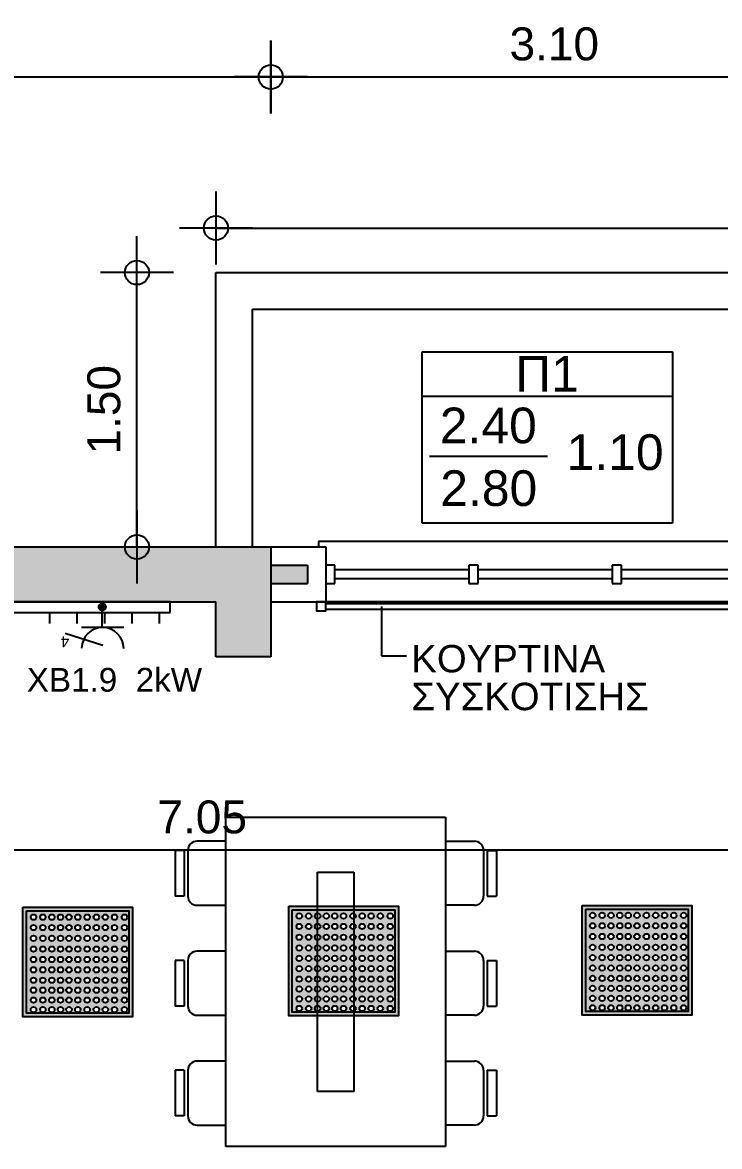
# Model space of a CAD drawing. Header units: metres. Extents: x -11 to 85, y -301 to 135.
# Drawn here: x 17.62 to 21.43, y -31.77 to -25.63 of the extents above; entities that cross this region are included whole.
import ezdxf

# ---------------------------------------------------------------- set-up
doc = ezdxf.new("R2010")
doc.units = ezdxf.units.M
doc.header["$LTSCALE"] = 0.036
doc.header["$PDMODE"] = 2
for name, color, linetype in [('arxitek borofos', 252, 'Continuous'), ('DIMBLK', 252, 'Continuous'), ('Epipla', 252, 'Continuous'), ('HLEK-SYMBOL', 3, 'Continuous'), ('HLEK_FL001_SYMBOLS', 230, 'Continuous'), ('Parathira', 252, 'Continuous')]:
    doc.layers.add(name, color=color, linetype=linetype)
doc.styles.add('COMU-N', font='arial.ttf')
doc.styles.get("Standard").update_dxf_attribs({"font": 'arial.ttf'})
doc.dimstyles.new('CADWDOT', dxfattribs={"dimscale": 0.1, "dimtxt": 1.8, "dimasz": 0.08, "dimexe": 2, "dimexo": 0, "dimgap": 0.09, "dimtad": 0, "dimrnd": 0.001, "dimzin": 0, "dimdsep": 46, "dimtxsty": 'Standard', "dimblk1": 'ARTDIM', "dimblk2": 'ARTDIM', "dimsah": 1, "dimcen": 0.09, "dimdle": 0.05, "dimse1": 1, "dimse2": 1, "dimadec": 0, "dimazin": 0, "dimtfac": 1, "dimtmove": 0, "dimatfit": 3, "dimldrblk": 'ARTDIM', "dimfxl": 2, "dimtvp": 0.9999, "dimtolj": 1, "dimtzin": 0, "dimarcsym": 0})

# ---------------------------------------------------------------- blocks, each defined once
blk = doc.blocks.new('A$C52D13D70')
at = {"layer": 'Parathira'}
for p, q in [((-0.33, 0.04), (-0.33, -2.44)), ((-0.3, 0.04), (-0.33, 0.04)), ((-0.1, 0), (-0.2, 0)), ((-0.2, 0), (-0.2, -0.05)), ((-0.1, -0.05), (-0.1, 0)), ((0, 0), (0, -2.4)), ((-0.2, -0.05), (-0.1, -0.05)), ((-0.175, -0.05), (-0.175, -0.7833)), ((-0.125, -0.05), (-0.125, -0.7833)), ((-0.1, -0.7833), (-0.2, -0.7833)), ((-0.2, -0.7833), (-0.2, -0.8333)), ((-0.1, -0.8333), (-0.1, -0.7833)), ((-0.2, -0.8333), (-0.1, -0.8333)), ((-0.175, -0.8333), (-0.175, -1.5667)), ((-0.125, -0.8333), (-0.125, -1.5667)), ((-0.1, -1.5667), (-0.2, -1.5667)), ((-0.2, -1.5667), (-0.2, -1.6167)), ((-0.1, -1.6167), (-0.1, -1.5667)), ((-0.2, -1.6167), (-0.1, -1.6167)), ((-0.175, -1.6167), (-0.175, -2.35)), ((-0.125, -1.6167), (-0.125, -2.35)), ((-0.1, -2.35), (-0.2, -2.35)), ((-0.2, -2.35), (-0.2, -2.4)), ((-0.1, -2.4), (-0.1, -2.35)), ((-0.33, -2.44), (-0.3, -2.44)), ((-0.2, -2.4), (-0.1, -2.4))]:
    blk.add_line(p, q, dxfattribs=at)
blk = doc.blocks.new('ARTDIM')
at = {"layer": 'DIMBLK'}
for p, q in [((0, -24.9975), (0, 24.9975)), ((-24.9975, 0), (24.9975, 0))]:
    blk.add_line(p, q, dxfattribs=at)
blk.add_circle((0, 0), 8.25, dxfattribs=at)
blk = doc.blocks.new('*D767')
at = {"layer": 'arxitek borofos', "color": 0, "lineweight": -2}
blk.add_line((14.7817, -25.9237), (18.9657, -25.9237), dxfattribs=at)
at = {"layer": 'Defpoints', "color": 0, "transparency": 16777216}
for p in [(18.9737, -25.9237), (14.7737, -27.0019), (18.9737, -27.0019)]:
    blk.add_point(p, dxfattribs=at)
at = {"layer": 'arxitek borofos', "color": 0, "lineweight": -2, "xscale": 0.008, "yscale": 0.008, "zscale": 0.008, "rotation": 180}
blk.add_blockref('ARTDIM', (14.7737, -25.9237), dxfattribs=at)
at = {"layer": 'arxitek borofos', "color": 0, "lineweight": -2, "xscale": 0.008, "yscale": 0.008, "zscale": 0.008}
blk.add_blockref('ARTDIM', (18.9737, -25.9237), dxfattribs=at)
at = {"layer": 'arxitek borofos', "color": 0, "insert": (16.8737, -25.7438), "char_height": 0.18, "attachment_point": 5}
blk.add_mtext('\\A1;4.20', dxfattribs=at)
blk = doc.blocks.new('*D768')
at = {"layer": 'arxitek borofos', "color": 0, "lineweight": -2}
blk.add_line((18.9817, -25.9237), (22.0657, -25.9237), dxfattribs=at)
at = {"layer": 'Defpoints', "color": 0, "transparency": 16777216}
for p in [(22.0737, -25.9237), (18.9737, -27.0019), (22.0737, -27.0019)]:
    blk.add_point(p, dxfattribs=at)
at = {"layer": 'arxitek borofos', "color": 0, "lineweight": -2, "xscale": 0.008, "yscale": 0.008, "zscale": 0.008, "rotation": 180}
blk.add_blockref('ARTDIM', (18.9737, -25.9237), dxfattribs=at)
at = {"layer": 'arxitek borofos', "color": 0, "lineweight": -2, "xscale": 0.008, "yscale": 0.008, "zscale": 0.008}
blk.add_blockref('ARTDIM', (22.0737, -25.9237), dxfattribs=at)
at = {"layer": 'arxitek borofos', "color": 0, "insert": (20.5237, -25.7438), "char_height": 0.18, "attachment_point": 5}
blk.add_mtext('\\A1;3.10', dxfattribs=at)
blk = doc.blocks.new('*D866')
at = {"layer": 'arxitek borofos', "color": 0, "lineweight": -2}
blk.add_line((22.1157, -30.1503), (15.0817, -30.1503), dxfattribs=at)
at = {"layer": 'Defpoints', "color": 0, "transparency": 16777216}
for p in [(15.0737, -29.493), (22.1237, -29.493), (15.0737, -30.1503)]:
    blk.add_point(p, dxfattribs=at)
at = {"layer": 'arxitek borofos', "color": 0, "lineweight": -2, "xscale": 0.008, "yscale": 0.008, "zscale": 0.008, "rotation": 180}
blk.add_blockref('ARTDIM', (15.0737, -30.1503), dxfattribs=at)
at = {"layer": 'arxitek borofos', "color": 0, "lineweight": -2, "xscale": 0.008, "yscale": 0.008, "zscale": 0.008}
blk.add_blockref('ARTDIM', (22.1237, -30.1503), dxfattribs=at)
at = {"layer": 'arxitek borofos', "color": 0, "insert": (18.5987, -29.9703), "char_height": 0.18, "attachment_point": 5}
blk.add_mtext('\\A1;7.05', dxfattribs=at)
blk = doc.blocks.new('A$C46B55638')
at = {"layer": 'Epipla'}
for p, q in [((3.9, 0), (3.9, 1.5)), ((3.9, 1.5), (11.1, 1.5)), ((4.1, 1.3), (10.9, 1.3)), ((4.1, 0), (4.1, 1.3))]:
    blk.add_line(p, q, dxfattribs=at)
blk = doc.blocks.new('A$C074263FA')
at = {"layer": 'Epipla'}
for p, q in [((0.05, -0.01), (2.45, -0.01)), ((0.05, -0.04), (2.45, -0.04))]:
    blk.add_line(p, q, dxfattribs=at)
for points in [[(0, -0.05), (0, 0), (0.05, 0), (0.05, -0.05)], [(2.5, -0.05), (2.5, 0), (2.45, 0), (2.45, -0.05)]]:
    blk.add_lwpolyline(points, close=True, dxfattribs=at)
blk = doc.blocks.new('*D970')
at = {"layer": 'arxitek borofos', "color": 0, "lineweight": -2}
blk.add_line((18.2418, -28.485), (18.2418, -27.001), dxfattribs=at)
at = {"layer": 'Defpoints', "color": 0, "transparency": 16777216}
for p in [(18.2418, -26.993), (18.6737, -26.993), (18.6737, -28.493)]:
    blk.add_point(p, dxfattribs=at)
at = {"layer": 'arxitek borofos', "color": 0, "lineweight": -2, "xscale": 0.008, "yscale": 0.008, "zscale": 0.008}
for p, rotation in [((18.2418, -26.993), 90), ((18.2418, -28.493), 270)]:
    blk.add_blockref('ARTDIM', p, dxfattribs=dict(at, rotation=rotation))
at = {"layer": 'arxitek borofos', "color": 0, "insert": (18.0618, -27.743), "char_height": 0.18, "attachment_point": 5, "rotation": 90}
blk.add_mtext('\\A1;1.50', dxfattribs=at)
blk = doc.blocks.new('*D971')
at = {"layer": 'arxitek borofos', "color": 0, "lineweight": -2}
blk.add_line((18.6817, -26.7495), (25.8657, -26.7495), dxfattribs=at)
at = {"layer": 'Defpoints', "color": 0, "transparency": 16777216}
for p in [(25.8737, -26.7495), (18.6737, -26.993), (25.8737, -26.993)]:
    blk.add_point(p, dxfattribs=at)
at = {"layer": 'arxitek borofos', "color": 0, "lineweight": -2, "xscale": 0.008, "yscale": 0.008, "zscale": 0.008, "rotation": 180}
blk.add_blockref('ARTDIM', (18.6737, -26.7495), dxfattribs=at)
at = {"layer": 'arxitek borofos', "color": 0, "lineweight": -2, "xscale": 0.008, "yscale": 0.008, "zscale": 0.008}
blk.add_blockref('ARTDIM', (25.8737, -26.7495), dxfattribs=at)
at = {"layer": 'arxitek borofos', "color": 0, "insert": (22.2737, -26.5695), "char_height": 0.18, "attachment_point": 5}
blk.add_mtext('\\A1;7.20', dxfattribs=at)
blk = doc.blocks.new('gJ6_a14')
at = {"linetype": 'Continuous'}
for p, q in [((-0.1176, 0.1119), (0.113, 0.1119)), ((0, 0.1119), (0, 0))]:
    blk.add_line(p, q, dxfattribs=at)
blk.add_arc((-0.0023, 0.2279), 0.1153, 180, 358.95657, dxfattribs=at)
blk = doc.blocks.new('*X1779')
at = {"color": 0}
for p, q in [((15.598, 2.587), (15.737, 2.727)), ((15.598, 2.622), (15.702, 2.727)), ((15.601, 2.607), (15.609, 2.616)), ((15.604, 2.646), (15.605, 2.647)), ((15.605, 2.559), (15.765, 2.719)), ((15.605, 2.577), (15.614, 2.585)), ((15.609, 2.652), (15.618, 2.66)), ((15.611, 2.547), (15.618, 2.554)), ((15.614, 2.621), (15.623, 2.63)), ((15.617, 2.536), (15.789, 2.707)), ((15.618, 2.59), (15.627, 2.599)), ((15.623, 2.665), (15.631, 2.674)), ((15.623, 2.559), (15.631, 2.568)), ((15.627, 2.634), (15.636, 2.643)), ((15.627, 2.528), (15.636, 2.537)), ((15.631, 2.603), (15.64, 2.612)), ((15.633, 2.516), (15.808, 2.691)), ((15.636, 2.678), (15.645, 2.687)), ((15.636, 2.572), (15.645, 2.581)), ((15.64, 2.647), (15.649, 2.656)), ((15.64, 2.541), (15.649, 2.55)), ((15.645, 2.616), (15.654, 2.625)), ((15.645, 2.51), (15.654, 2.519)), ((15.649, 2.691), (15.658, 2.7)), ((15.649, 2.585), (15.658, 2.594)), ((15.653, 2.501), (15.824, 2.672)), ((15.654, 2.66), (15.662, 2.669)), ((15.654, 2.554), (15.662, 2.563)), ((15.658, 2.63), (15.667, 2.638)), ((15.658, 2.523), (15.667, 2.532)), ((15.662, 2.705), (15.671, 2.714)), ((15.662, 2.599), (15.671, 2.607)), ((15.664, 2.494), (15.671, 2.501)), ((15.667, 2.674), (15.676, 2.683)), ((15.667, 2.568), (15.676, 2.577)), ((15.671, 2.643), (15.68, 2.652)), ((15.671, 2.537), (15.68, 2.546)), ((15.676, 2.718), (15.678, 2.721)), ((15.676, 2.489), (15.836, 2.648)), ((15.676, 2.612), (15.685, 2.621)), ((15.676, 2.506), (15.685, 2.515)), ((15.68, 2.687), (15.689, 2.696)), ((15.68, 2.581), (15.689, 2.59)), ((15.685, 2.656), (15.693, 2.665)), ((15.685, 2.55), (15.693, 2.559)), ((15.689, 2.625), (15.698, 2.634)), ((15.689, 2.519), (15.698, 2.528)), ((15.693, 2.7), (15.702, 2.709)), ((15.693, 2.594), (15.702, 2.603)), ((15.693, 2.488), (15.702, 2.497)), ((15.698, 2.669), (15.707, 2.678)), ((15.698, 2.563), (15.707, 2.572)), ((15.702, 2.638), (15.711, 2.647)), ((15.702, 2.532), (15.711, 2.541)), ((15.705, 2.482), (15.843, 2.62)), ((15.707, 2.714), (15.715, 2.722)), ((15.707, 2.607), (15.715, 2.616)), ((15.707, 2.501), (15.715, 2.51)), ((15.711, 2.683), (15.72, 2.691)), ((15.711, 2.577), (15.72, 2.585)), ((15.715, 2.652), (15.724, 2.66)), ((15.715, 2.546), (15.724, 2.554)), ((15.72, 2.727), (15.721, 2.728)), ((15.72, 2.621), (15.729, 2.63)), ((15.72, 2.515), (15.729, 2.523)), ((15.724, 2.696), (15.733, 2.705)), ((15.724, 2.59), (15.733, 2.599)), ((15.724, 2.484), (15.733, 2.493)), ((15.729, 2.665), (15.738, 2.674)), ((15.729, 2.559), (15.738, 2.568)), ((15.733, 2.634), (15.742, 2.643)), ((15.733, 2.528), (15.742, 2.537)), ((15.738, 2.709), (15.746, 2.718)), ((15.738, 2.603), (15.746, 2.612)), ((15.738, 2.497), (15.746, 2.506)), ((15.741, 2.482), (15.842, 2.584)), ((15.742, 2.678), (15.751, 2.687)), ((15.742, 2.572), (15.751, 2.581)), ((15.746, 2.647), (15.755, 2.656)), ((15.746, 2.541), (15.755, 2.55)), ((15.751, 2.722), (15.752, 2.724)), ((15.751, 2.616), (15.76, 2.625)), ((15.751, 2.51), (15.76, 2.519)), ((15.755, 2.691), (15.764, 2.7)), ((15.755, 2.585), (15.764, 2.594)), ((15.76, 2.66), (15.768, 2.669)), ((15.76, 2.554), (15.768, 2.563)), ((15.764, 2.63), (15.773, 2.638)), ((15.764, 2.523), (15.773, 2.532)), ((15.768, 2.705), (15.777, 2.714)), ((15.768, 2.599), (15.777, 2.607)), ((15.768, 2.493), (15.777, 2.501)), ((15.773, 2.674), (15.782, 2.683)), ((15.773, 2.568), (15.782, 2.577)), ((15.777, 2.643), (15.786, 2.652)), ((15.777, 2.537), (15.786, 2.546)), ((15.782, 2.612), (15.791, 2.621)), ((15.782, 2.506), (15.791, 2.515)), ((15.786, 2.687), (15.795, 2.696)), ((15.786, 2.581), (15.795, 2.59)), ((15.791, 2.656), (15.799, 2.665)), ((15.791, 2.55), (15.799, 2.559)), ((15.795, 2.625), (15.804, 2.634)), ((15.795, 2.519), (15.804, 2.528)), ((15.799, 2.594), (15.808, 2.603)), ((15.804, 2.669), (15.813, 2.678)), ((15.804, 2.563), (15.813, 2.572)), ((15.808, 2.638), (15.817, 2.647)), ((15.808, 2.532), (15.817, 2.541)), ((15.813, 2.607), (15.822, 2.616)), ((15.817, 2.577), (15.826, 2.585)), ((15.822, 2.652), (15.83, 2.66)), ((15.822, 2.546), (15.83, 2.554)), ((15.826, 2.621), (15.835, 2.63)), ((15.83, 2.59), (15.839, 2.599)), ((15.835, 2.559), (15.835, 2.56)), ((15.839, 2.634), (15.84, 2.635)), ((15.844, 2.603), (15.844, 2.603))]:
    blk.add_line(p, q, dxfattribs=at)
blk = doc.blocks.new('GJ6_A78')
at = {"layer": 'HLEK-SYMBOL', "color": 0, "linetype": 'Continuous'}
blk.add_circle((0, 0), 0.0989, dxfattribs=at)
at = {"layer": 'HLEK-SYMBOL', "color": 0, "xscale": 0.8, "yscale": 0.8, "zscale": 0.8}
blk.add_blockref('*X1779', (-12.576, -2.084), dxfattribs=at)
blk = doc.blocks.new('priza')
at = {"layer": 'HLEK_FL001_SYMBOLS', "xscale": 0.1951472641207488, "yscale": 0.1951472641207488, "zscale": 0.1951472641207488}
blk.add_blockref('GJ6_A78', (87.4, -100.4953), dxfattribs=at)
at = {"layer": 'HLEK_FL001_SYMBOLS', "rotation": 180}
blk.add_blockref('gJ6_a14', (87.4, -100.4952), dxfattribs=at)
blk = doc.blocks.new('priza tetrapli')
at = {"layer": 'HLEK_FL001_SYMBOLS', "ltscale": 5}
blk.add_line((444.1264, -18.901), (444.3314, -18.9664), dxfattribs=at)
at = {"layer": 'HLEK_FL001_SYMBOLS', "rotation": 180}
blk.add_blockref('priza', (531.5297, -119.6074), dxfattribs=at)
at = {"layer": 'HLEK_FL001_SYMBOLS', "ltscale": 5}
blk.add_text('4', height=0.06, dxfattribs=at).set_placement((444.3099, -18.9515))
blk = doc.blocks.new('led 46W tetragono')
at = {"layer": 'HLEK_FL001_SYMBOLS'}
h = blk.add_hatch(color=256, dxfattribs=at)
h.dxf.hatch_style = 1
h.paths.add_polyline_path([(104.7283, -8.1225), (104.7283, -8.7225), (105.3283, -8.7225), (105.3283, -8.1225)])
h.paths.add_polyline_path([(105.3083, -8.1425), (105.3083, -8.7025), (104.7483, -8.7025), (104.7483, -8.1425)], flags=16)
h.paths.add_polyline_path([(104.9493, -8.1771, -1), (104.9193, -8.1771, -1)], flags=0)
h.paths.add_polyline_path([(104.9954, -8.1771, -1), (104.9654, -8.1771, -1)], flags=0)
h.paths.add_polyline_path([(104.9014, -8.1771, -1), (104.8714, -8.1771, -1)], flags=0)
h.paths.add_polyline_path([(105.0432, -8.1771, -1), (105.0133, -8.1771, -1)], flags=0)
h.paths.add_polyline_path([(104.9493, -8.2338, -1), (104.9193, -8.2338, -1)], flags=0)
h.paths.add_polyline_path([(104.9954, -8.2338, -1), (104.9654, -8.2338, -1)], flags=0)
h.paths.add_polyline_path([(104.9014, -8.2338, -1), (104.8714, -8.2338, -1)], flags=0)
h.paths.add_polyline_path([(104.8526, -8.1771, -1), (104.8227, -8.1771, -1)], flags=0)
h.paths.add_polyline_path([(105.0432, -8.2338, -1), (105.0133, -8.2338, -1)], flags=0)
h.paths.add_polyline_path([(105.0946, -8.1771, -1), (105.0647, -8.1771, -1)], flags=0)
h.paths.add_polyline_path([(104.8526, -8.2338, -1), (104.8227, -8.2338, -1)], flags=0)
h.paths.add_polyline_path([(105.0946, -8.2338, -1), (105.0647, -8.2338, -1)], flags=0)
h.paths.add_polyline_path([(104.9493, -8.2927, -1), (104.9193, -8.2927, -1)], flags=0)
h.paths.add_polyline_path([(104.9954, -8.2927, -1), (104.9654, -8.2927, -1)], flags=0)
h.paths.add_polyline_path([(104.8012, -8.1771, -1), (104.7713, -8.1771, -1)], flags=0)
h.paths.add_polyline_path([(104.9014, -8.2927, -1), (104.8714, -8.2927, -1)], flags=0)
h.paths.add_polyline_path([(105.0432, -8.2927, -1), (105.0133, -8.2927, -1)], flags=0)
h.paths.add_polyline_path([(105.1452, -8.1771, -1), (105.1152, -8.1771, -1)], flags=0)
h.paths.add_polyline_path([(104.8012, -8.2338, -1), (104.7713, -8.2338, -1)], flags=0)
h.paths.add_polyline_path([(104.8526, -8.2927, -1), (104.8227, -8.2927, -1)], flags=0)
h.paths.add_polyline_path([(105.1452, -8.2338, -1), (105.1152, -8.2338, -1)], flags=0)
h.paths.add_polyline_path([(105.0946, -8.2927, -1), (105.0647, -8.2927, -1)], flags=0)
h.paths.add_polyline_path([(104.9493, -8.3517, -1), (104.9193, -8.3517, -1)], flags=0)
h.paths.add_polyline_path([(104.9954, -8.3517, -1), (104.9654, -8.3517, -1)], flags=0)
h.paths.add_polyline_path([(105.1939, -8.1771, -1), (105.164, -8.1771, -1)], flags=0)
h.paths.add_polyline_path([(104.9014, -8.3517, -1), (104.8714, -8.3517, -1)], flags=0)
h.paths.add_polyline_path([(105.0432, -8.3517, -1), (105.0133, -8.3517, -1)], flags=0)
h.paths.add_polyline_path([(104.8012, -8.2927, -1), (104.7713, -8.2927, -1)], flags=0)
h.paths.add_polyline_path([(105.1452, -8.2927, -1), (105.1152, -8.2927, -1)], flags=0)
h.paths.add_polyline_path([(105.1939, -8.2338, -1), (105.164, -8.2338, -1)], flags=0)
h.paths.add_polyline_path([(104.8526, -8.3517, -1), (104.8227, -8.3517, -1)], flags=0)
h.paths.add_polyline_path([(105.0946, -8.3517, -1), (105.0647, -8.3517, -1)], flags=0)
h.paths.add_polyline_path([(105.1939, -8.2927, -1), (105.164, -8.2927, -1)], flags=0)
h.paths.add_polyline_path([(105.2445, -8.1771, -1), (105.2145, -8.1771, -1)], flags=0)
h.paths.add_polyline_path([(104.8012, -8.3517, -1), (104.7713, -8.3517, -1)], flags=0)
h.paths.add_polyline_path([(104.9493, -8.4083, -1), (104.9193, -8.4083, -1)], flags=0)
h.paths.add_polyline_path([(104.9954, -8.4083, -1), (104.9654, -8.4083, -1)], flags=0)
h.paths.add_polyline_path([(105.1452, -8.3517, -1), (105.1152, -8.3517, -1)], flags=0)
h.paths.add_polyline_path([(104.9014, -8.4083, -1), (104.8714, -8.4083, -1)], flags=0)
h.paths.add_polyline_path([(105.0432, -8.4083, -1), (105.0133, -8.4083, -1)], flags=0)
h.paths.add_polyline_path([(105.2445, -8.2338, -1), (105.2145, -8.2338, -1)], flags=0)
h.paths.add_polyline_path([(104.8526, -8.4083, -1), (104.8227, -8.4083, -1)], flags=0)
h.paths.add_polyline_path([(105.0946, -8.4083, -1), (105.0647, -8.4083, -1)], flags=0)
h.paths.add_polyline_path([(105.1939, -8.3517, -1), (105.164, -8.3517, -1)], flags=0)
h.paths.add_polyline_path([(105.2445, -8.2927, -1), (105.2145, -8.2927, -1)], flags=0)
h.paths.add_polyline_path([(104.8012, -8.4083, -1), (104.7713, -8.4083, -1)], flags=0)
h.paths.add_polyline_path([(105.1452, -8.4083, -1), (105.1152, -8.4083, -1)], flags=0)
h.paths.add_polyline_path([(105.2985, -8.1771, -1), (105.2686, -8.1771, -1)], flags=0)
h.paths.add_polyline_path([(104.9493, -8.465, -1), (104.9193, -8.465, -1)], flags=0)
h.paths.add_polyline_path([(104.9954, -8.465, -1), (104.9654, -8.465, -1)], flags=0)
h.paths.add_polyline_path([(104.9014, -8.465, -1), (104.8714, -8.465, -1)], flags=0)
h.paths.add_polyline_path([(105.0432, -8.465, -1), (105.0133, -8.465, -1)], flags=0)
h.paths.add_polyline_path([(105.2985, -8.2338, -1), (105.2686, -8.2338, -1)], flags=0)
h.paths.add_polyline_path([(105.2445, -8.3517, -1), (105.2145, -8.3517, -1)], flags=0)
h.paths.add_polyline_path([(104.8526, -8.465, -1), (104.8227, -8.465, -1)], flags=0)
h.paths.add_polyline_path([(105.1939, -8.4083, -1), (105.164, -8.4083, -1)], flags=0)
h.paths.add_polyline_path([(105.0946, -8.465, -1), (105.0647, -8.465, -1)], flags=0)
h.paths.add_polyline_path([(105.2985, -8.2927, -1), (105.2686, -8.2927, -1)], flags=0)
h.paths.add_polyline_path([(104.8012, -8.465, -1), (104.7713, -8.465, -1)], flags=0)
h.paths.add_polyline_path([(105.1452, -8.465, -1), (105.1152, -8.465, -1)], flags=0)
h.paths.add_polyline_path([(105.2445, -8.4083, -1), (105.2145, -8.4083, -1)], flags=0)
h.paths.add_polyline_path([(104.9493, -8.5217, -1), (104.9193, -8.5217, -1)], flags=0)
h.paths.add_polyline_path([(104.9954, -8.5217, -1), (104.9654, -8.5217, -1)], flags=0)
h.paths.add_polyline_path([(105.2985, -8.3517, -1), (105.2686, -8.3517, -1)], flags=0)
h.paths.add_polyline_path([(104.9014, -8.5217, -1), (104.8714, -8.5217, -1)], flags=0)
h.paths.add_polyline_path([(105.0432, -8.5217, -1), (105.0133, -8.5217, -1)], flags=0)
h.paths.add_polyline_path([(105.1939, -8.465, -1), (105.164, -8.465, -1)], flags=0)
h.paths.add_polyline_path([(104.8526, -8.5217, -1), (104.8227, -8.5217, -1)], flags=0)
h.paths.add_polyline_path([(105.0946, -8.5217, -1), (105.0647, -8.5217, -1)], flags=0)
h.paths.add_polyline_path([(104.8012, -8.5217, -1), (104.7713, -8.5217, -1)], flags=0)
h.paths.add_polyline_path([(105.1452, -8.5217, -1), (105.1152, -8.5217, -1)], flags=0)
h.paths.add_polyline_path([(105.2985, -8.4083, -1), (105.2686, -8.4083, -1)], flags=0)
h.paths.add_polyline_path([(105.2445, -8.465, -1), (105.2145, -8.465, -1)], flags=0)
h.paths.add_polyline_path([(104.9493, -8.5761, -1), (104.9193, -8.5761, -1)], flags=0)
h.paths.add_polyline_path([(104.9954, -8.5761, -1), (104.9654, -8.5761, -1)], flags=0)
h.paths.add_polyline_path([(105.1939, -8.5217, -1), (105.164, -8.5217, -1)], flags=0)
h.paths.add_polyline_path([(104.9014, -8.5761, -1), (104.8714, -8.5761, -1)], flags=0)
h.paths.add_polyline_path([(105.0432, -8.5761, -1), (105.0133, -8.5761, -1)], flags=0)
h.paths.add_polyline_path([(104.8526, -8.5761, -1), (104.8227, -8.5761, -1)], flags=0)
h.paths.add_polyline_path([(105.0946, -8.5761, -1), (105.0647, -8.5761, -1)], flags=0)
h.paths.add_polyline_path([(105.2985, -8.465, -1), (105.2686, -8.465, -1)], flags=0)
h.paths.add_polyline_path([(104.8012, -8.5761, -1), (104.7713, -8.5761, -1)], flags=0)
h.paths.add_polyline_path([(105.2445, -8.5217, -1), (105.2145, -8.5217, -1)], flags=0)
h.paths.add_polyline_path([(105.1452, -8.5761, -1), (105.1152, -8.5761, -1)], flags=0)
h.paths.add_polyline_path([(105.1939, -8.5761, -1), (105.164, -8.5761, -1)], flags=0)
h.paths.add_polyline_path([(104.9493, -8.6305, -1), (104.9193, -8.6305, -1)], flags=0)
h.paths.add_polyline_path([(104.9954, -8.6305, -1), (104.9654, -8.6305, -1)], flags=0)
h.paths.add_polyline_path([(104.9014, -8.6305, -1), (104.8714, -8.6305, -1)], flags=0)
h.paths.add_polyline_path([(105.0432, -8.6305, -1), (105.0133, -8.6305, -1)], flags=0)
h.paths.add_polyline_path([(105.2985, -8.5217, -1), (105.2686, -8.5217, -1)], flags=0)
h.paths.add_polyline_path([(104.8526, -8.6305, -1), (104.8227, -8.6305, -1)], flags=0)
h.paths.add_polyline_path([(105.0946, -8.6305, -1), (105.0647, -8.6305, -1)], flags=0)
h.paths.add_polyline_path([(105.2445, -8.5761, -1), (105.2145, -8.5761, -1)], flags=0)
h.paths.add_polyline_path([(104.8012, -8.6305, -1), (104.7713, -8.6305, -1)], flags=0)
h.paths.add_polyline_path([(105.1452, -8.6305, -1), (105.1152, -8.6305, -1)], flags=0)
h.paths.add_polyline_path([(105.1939, -8.6305, -1), (105.164, -8.6305, -1)], flags=0)
h.paths.add_polyline_path([(104.9493, -8.6826, -1), (104.9193, -8.6826, -1)], flags=0)
h.paths.add_polyline_path([(104.9954, -8.6826, -1), (104.9654, -8.6826, -1)], flags=0)
h.paths.add_polyline_path([(105.2985, -8.5761, -1), (105.2686, -8.5761, -1)], flags=0)
h.paths.add_polyline_path([(104.9014, -8.6826, -1), (104.8714, -8.6826, -1)], flags=0)
h.paths.add_polyline_path([(105.0432, -8.6826, -1), (105.0133, -8.6826, -1)], flags=0)
h.paths.add_polyline_path([(104.8526, -8.6826, -1), (104.8227, -8.6826, -1)], flags=0)
h.paths.add_polyline_path([(105.0946, -8.6826, -1), (105.0647, -8.6826, -1)], flags=0)
h.paths.add_polyline_path([(105.2445, -8.6305, -1), (105.2145, -8.6305, -1)], flags=0)
h.paths.add_polyline_path([(104.8012, -8.6826, -1), (104.7713, -8.6826, -1)], flags=0)
h.paths.add_polyline_path([(105.1452, -8.6826, -1), (105.1152, -8.6826, -1)], flags=0)
h.paths.add_polyline_path([(105.1939, -8.6826, -1), (105.164, -8.6826, -1)], flags=0)
h.paths.add_polyline_path([(105.2985, -8.6305, -1), (105.2686, -8.6305, -1)], flags=0)
h.paths.add_polyline_path([(105.2445, -8.6826, -1), (105.2145, -8.6826, -1)], flags=0)
h.paths.add_polyline_path([(105.2985, -8.6826, -1), (105.2686, -8.6826, -1)], flags=0)
h = blk.add_hatch(color=181, dxfattribs=at)
h.dxf.hatch_style = 1
h.paths.add_polyline_path([(104.7483, -8.1425), (104.7483, -8.7025), (105.3083, -8.7025), (105.3083, -8.1425)])
h.paths.add_polyline_path([(104.9954, -8.3517, -1), (104.9654, -8.3517, -1)], flags=16)
h.paths.add_polyline_path([(105.0432, -8.3517, -1), (105.0133, -8.3517, -1)], flags=16)
h.paths.add_polyline_path([(104.9654, -8.2927, -1), (104.9954, -8.2927, -1)], flags=16)
h.paths.add_polyline_path([(105.0133, -8.2927, -1), (105.0432, -8.2927, -1)], flags=16)
h.paths.add_polyline_path([(104.9493, -8.3517, -1), (104.9193, -8.3517, -1)], flags=16)
h.paths.add_polyline_path([(104.9193, -8.2927, -1), (104.9493, -8.2927, -1)], flags=16)
h.paths.add_polyline_path([(105.0946, -8.3517, -1), (105.0647, -8.3517, -1)], flags=16)
h.paths.add_polyline_path([(105.0647, -8.2927, -1), (105.0946, -8.2927, -1)], flags=16)
h.paths.add_polyline_path([(104.9954, -8.4083, -1), (104.9654, -8.4083, -1)], flags=16)
h.paths.add_polyline_path([(105.0432, -8.4083, -1), (105.0133, -8.4083, -1)], flags=16)
h.paths.add_polyline_path([(104.9654, -8.2338, -1), (104.9954, -8.2338, -1)], flags=16)
h.paths.add_polyline_path([(105.0133, -8.2338, -1), (105.0432, -8.2338, -1)], flags=16)
h.paths.add_polyline_path([(104.9493, -8.4083, -1), (104.9193, -8.4083, -1)], flags=16)
h.paths.add_polyline_path([(105.0946, -8.4083, -1), (105.0647, -8.4083, -1)], flags=16)
h.paths.add_polyline_path([(104.9193, -8.2338, -1), (104.9493, -8.2338, -1)], flags=16)
h.paths.add_polyline_path([(105.0647, -8.2338, -1), (105.0946, -8.2338, -1)], flags=16)
h.paths.add_polyline_path([(104.9014, -8.3517, -1), (104.8714, -8.3517, -1)], flags=16)
h.paths.add_polyline_path([(104.8714, -8.2927, -1), (104.9014, -8.2927, -1)], flags=16)
h.paths.add_polyline_path([(105.1452, -8.3517, -1), (105.1152, -8.3517, -1)], flags=16)
h.paths.add_polyline_path([(105.1152, -8.2927, -1), (105.1452, -8.2927, -1)], flags=16)
h.paths.add_polyline_path([(104.9954, -8.465, -1), (104.9654, -8.465, -1)], flags=16)
h.paths.add_polyline_path([(105.0432, -8.465, -1), (105.0133, -8.465, -1)], flags=16)
h.paths.add_polyline_path([(104.9014, -8.4083, -1), (104.8714, -8.4083, -1)], flags=16)
h.paths.add_polyline_path([(104.8714, -8.2338, -1), (104.9014, -8.2338, -1)], flags=16)
h.paths.add_polyline_path([(104.9654, -8.1771, -1), (104.9954, -8.1771, -1)], flags=16)
h.paths.add_polyline_path([(105.0133, -8.1771, -1), (105.0432, -8.1771, -1)], flags=16)
h.paths.add_polyline_path([(105.1452, -8.4083, -1), (105.1152, -8.4083, -1)], flags=16)
h.paths.add_polyline_path([(104.9493, -8.465, -1), (104.9193, -8.465, -1)], flags=16)
h.paths.add_polyline_path([(105.1152, -8.2338, -1), (105.1452, -8.2338, -1)], flags=16)
h.paths.add_polyline_path([(105.0946, -8.465, -1), (105.0647, -8.465, -1)], flags=16)
h.paths.add_polyline_path([(104.9193, -8.1771, -1), (104.9493, -8.1771, -1)], flags=16)
h.paths.add_polyline_path([(105.0647, -8.1771, -1), (105.0946, -8.1771, -1)], flags=16)
h.paths.add_polyline_path([(104.8526, -8.3517, -1), (104.8227, -8.3517, -1)], flags=16)
h.paths.add_polyline_path([(104.8227, -8.2927, -1), (104.8526, -8.2927, -1)], flags=16)
h.paths.add_polyline_path([(105.1939, -8.3517, -1), (105.164, -8.3517, -1)], flags=16)
h.paths.add_polyline_path([(105.164, -8.2927, -1), (105.1939, -8.2927, -1)], flags=16)
h.paths.add_polyline_path([(104.9014, -8.465, -1), (104.8714, -8.465, -1)], flags=16)
h.paths.add_polyline_path([(104.8526, -8.4083, -1), (104.8227, -8.4083, -1)], flags=16)
h.paths.add_polyline_path([(105.1452, -8.465, -1), (105.1152, -8.465, -1)], flags=16)
h.paths.add_polyline_path([(104.8714, -8.1771, -1), (104.9014, -8.1771, -1)], flags=16)
h.paths.add_polyline_path([(104.8227, -8.2338, -1), (104.8526, -8.2338, -1)], flags=16)
h.paths.add_polyline_path([(105.1939, -8.4083, -1), (105.164, -8.4083, -1)], flags=16)
h.paths.add_polyline_path([(105.1152, -8.1771, -1), (105.1452, -8.1771, -1)], flags=16)
h.paths.add_polyline_path([(104.9954, -8.5217, -1), (104.9654, -8.5217, -1)], flags=16)
h.paths.add_polyline_path([(105.0432, -8.5217, -1), (105.0133, -8.5217, -1)], flags=16)
h.paths.add_polyline_path([(105.164, -8.2338, -1), (105.1939, -8.2338, -1)], flags=16)
h.paths.add_polyline_path([(104.9493, -8.5217, -1), (104.9193, -8.5217, -1)], flags=16)
h.paths.add_polyline_path([(105.0946, -8.5217, -1), (105.0647, -8.5217, -1)], flags=16)
h.paths.add_polyline_path([(104.8526, -8.465, -1), (104.8227, -8.465, -1)], flags=16)
h.paths.add_polyline_path([(104.8012, -8.3517, -1), (104.7713, -8.3517, -1)], flags=16)
h.paths.add_polyline_path([(104.7713, -8.2927, -1), (104.8012, -8.2927, -1)], flags=16)
h.paths.add_polyline_path([(104.8227, -8.1771, -1), (104.8526, -8.1771, -1)], flags=16)
h.paths.add_polyline_path([(105.1939, -8.465, -1), (105.164, -8.465, -1)], flags=16)
h.paths.add_polyline_path([(105.2445, -8.3517, -1), (105.2145, -8.3517, -1)], flags=16)
h.paths.add_polyline_path([(104.9014, -8.5217, -1), (104.8714, -8.5217, -1)], flags=16)
h.paths.add_polyline_path([(105.2145, -8.2927, -1), (105.2445, -8.2927, -1)], flags=16)
h.paths.add_polyline_path([(105.164, -8.1771, -1), (105.1939, -8.1771, -1)], flags=16)
h.paths.add_polyline_path([(104.8012, -8.4083, -1), (104.7713, -8.4083, -1)], flags=16)
h.paths.add_polyline_path([(105.1452, -8.5217, -1), (105.1152, -8.5217, -1)], flags=16)
h.paths.add_polyline_path([(104.7713, -8.2338, -1), (104.8012, -8.2338, -1)], flags=16)
h.paths.add_polyline_path([(105.2445, -8.4083, -1), (105.2145, -8.4083, -1)], flags=16)
h.paths.add_polyline_path([(105.2145, -8.2338, -1), (105.2445, -8.2338, -1)], flags=16)
h.paths.add_polyline_path([(104.9954, -8.5761, -1), (104.9654, -8.5761, -1)], flags=16)
h.paths.add_polyline_path([(105.0432, -8.5761, -1), (105.0133, -8.5761, -1)], flags=16)
h.paths.add_polyline_path([(104.8526, -8.5217, -1), (104.8227, -8.5217, -1)], flags=16)
h.paths.add_polyline_path([(104.8012, -8.465, -1), (104.7713, -8.465, -1)], flags=16)
h.paths.add_polyline_path([(104.9493, -8.5761, -1), (104.9193, -8.5761, -1)], flags=16)
h.paths.add_polyline_path([(105.0946, -8.5761, -1), (105.0647, -8.5761, -1)], flags=16)
h.paths.add_polyline_path([(105.1939, -8.5217, -1), (105.164, -8.5217, -1)], flags=16)
h.paths.add_polyline_path([(104.7713, -8.1771, -1), (104.8012, -8.1771, -1)], flags=16)
h.paths.add_polyline_path([(105.2445, -8.465, -1), (105.2145, -8.465, -1)], flags=16)
h.paths.add_polyline_path([(105.2145, -8.1771, -1), (105.2445, -8.1771, -1)], flags=16)
h.paths.add_polyline_path([(104.9014, -8.5761, -1), (104.8714, -8.5761, -1)], flags=16)
h.paths.add_polyline_path([(105.1452, -8.5761, -1), (105.1152, -8.5761, -1)], flags=16)
h.paths.add_polyline_path([(105.2985, -8.3517, -1), (105.2686, -8.3517, -1)], flags=16)
h.paths.add_polyline_path([(105.2686, -8.2927, -1), (105.2985, -8.2927, -1)], flags=16)
h.paths.add_polyline_path([(105.2985, -8.4083, -1), (105.2686, -8.4083, -1)], flags=16)
h.paths.add_polyline_path([(104.8012, -8.5217, -1), (104.7713, -8.5217, -1)], flags=16)
h.paths.add_polyline_path([(105.2686, -8.2338, -1), (105.2985, -8.2338, -1)], flags=16)
h.paths.add_polyline_path([(105.2445, -8.5217, -1), (105.2145, -8.5217, -1)], flags=16)
h.paths.add_polyline_path([(104.8526, -8.5761, -1), (104.8227, -8.5761, -1)], flags=16)
h.paths.add_polyline_path([(104.9954, -8.6305, -1), (104.9654, -8.6305, -1)], flags=16)
h.paths.add_polyline_path([(105.1939, -8.5761, -1), (105.164, -8.5761, -1)], flags=16)
h.paths.add_polyline_path([(105.0432, -8.6305, -1), (105.0133, -8.6305, -1)], flags=16)
h.paths.add_polyline_path([(104.9493, -8.6305, -1), (104.9193, -8.6305, -1)], flags=16)
h.paths.add_polyline_path([(105.2985, -8.465, -1), (105.2686, -8.465, -1)], flags=16)
h.paths.add_polyline_path([(105.0946, -8.6305, -1), (105.0647, -8.6305, -1)], flags=16)
h.paths.add_polyline_path([(105.2686, -8.1771, -1), (105.2985, -8.1771, -1)], flags=16)
h.paths.add_polyline_path([(104.9014, -8.6305, -1), (104.8714, -8.6305, -1)], flags=16)
h.paths.add_polyline_path([(105.1452, -8.6305, -1), (105.1152, -8.6305, -1)], flags=16)
h.paths.add_polyline_path([(104.8012, -8.5761, -1), (104.7713, -8.5761, -1)], flags=16)
h.paths.add_polyline_path([(105.2445, -8.5761, -1), (105.2145, -8.5761, -1)], flags=16)
h.paths.add_polyline_path([(105.2985, -8.5217, -1), (105.2686, -8.5217, -1)], flags=16)
h.paths.add_polyline_path([(104.8526, -8.6305, -1), (104.8227, -8.6305, -1)], flags=16)
h.paths.add_polyline_path([(105.1939, -8.6305, -1), (105.164, -8.6305, -1)], flags=16)
h.paths.add_polyline_path([(104.9954, -8.6826, -1), (104.9654, -8.6826, -1)], flags=16)
h.paths.add_polyline_path([(105.0432, -8.6826, -1), (105.0133, -8.6826, -1)], flags=16)
h.paths.add_polyline_path([(104.9493, -8.6826, -1), (104.9193, -8.6826, -1)], flags=16)
h.paths.add_polyline_path([(105.0946, -8.6826, -1), (105.0647, -8.6826, -1)], flags=16)
h.paths.add_polyline_path([(104.8012, -8.6305, -1), (104.7713, -8.6305, -1)], flags=16)
h.paths.add_polyline_path([(104.9014, -8.6826, -1), (104.8714, -8.6826, -1)], flags=16)
h.paths.add_polyline_path([(105.2985, -8.5761, -1), (105.2686, -8.5761, -1)], flags=16)
h.paths.add_polyline_path([(105.1452, -8.6826, -1), (105.1152, -8.6826, -1)], flags=16)
h.paths.add_polyline_path([(105.2445, -8.6305, -1), (105.2145, -8.6305, -1)], flags=16)
h.paths.add_polyline_path([(104.8526, -8.6826, -1), (104.8227, -8.6826, -1)], flags=16)
h.paths.add_polyline_path([(105.1939, -8.6826, -1), (105.164, -8.6826, -1)], flags=16)
h.paths.add_polyline_path([(105.2985, -8.6305, -1), (105.2686, -8.6305, -1)], flags=16)
h.paths.add_polyline_path([(104.8012, -8.6826, -1), (104.7713, -8.6826, -1)], flags=16)
h.paths.add_polyline_path([(105.2445, -8.6826, -1), (105.2145, -8.6826, -1)], flags=16)
h.paths.add_polyline_path([(105.2985, -8.6826, -1), (105.2686, -8.6826, -1)], flags=16)
for points in [[(104.7283, -8.1225), (105.3283, -8.1225), (105.3283, -8.7225), (104.7283, -8.7225)], [(104.7483, -8.1425), (105.3083, -8.1425), (105.3083, -8.7025), (104.7483, -8.7025)]]:
    blk.add_lwpolyline(points, close=True, dxfattribs=at)
for centre in [(104.7862, -8.1771), (104.8377, -8.1771), (104.8864, -8.1771), (104.9343, -8.1771), (104.9804, -8.1771), (105.0282, -8.1771), (105.0797, -8.1771), (105.1302, -8.1771), (105.1789, -8.1771), (105.2295, -8.1771), (105.2835, -8.1771), (104.7862, -8.2338), (104.8377, -8.2338), (104.8864, -8.2338), (104.9343, -8.2338), (104.9804, -8.2338), (105.0282, -8.2338), (105.0797, -8.2338), (105.1302, -8.2338), (105.1789, -8.2338), (105.2295, -8.2338), (105.2835, -8.2338), (104.7862, -8.2927), (104.8377, -8.2927), (104.8864, -8.2927), (104.9343, -8.2927), (104.9804, -8.2927), (105.0282, -8.2927), (105.0797, -8.2927), (105.1302, -8.2927), (105.1789, -8.2927), (105.2295, -8.2927), (105.2835, -8.2927), (104.7862, -8.3517), (104.8377, -8.3517), (104.8864, -8.3517), (104.9343, -8.3517), (104.9804, -8.3517), (105.0282, -8.3517), (105.0797, -8.3517), (105.1302, -8.3517), (105.1789, -8.3517), (105.2295, -8.3517), (105.2835, -8.3517), (104.7862, -8.4083), (104.8377, -8.4083), (104.8864, -8.4083), (104.9343, -8.4083), (104.9804, -8.4083), (105.0282, -8.4083), (105.0797, -8.4083), (105.1302, -8.4083), (105.1789, -8.4083), (105.2295, -8.4083), (105.2835, -8.4083), (104.7862, -8.465), (104.8377, -8.465), (104.8864, -8.465), (104.9343, -8.465), (104.9804, -8.465), (105.0282, -8.465), (105.0797, -8.465), (105.1302, -8.465), (105.1789, -8.465), (105.2295, -8.465), (105.2835, -8.465), (104.7862, -8.5217), (104.8377, -8.5217), (104.8864, -8.5217), (104.9343, -8.5217), (104.9804, -8.5217), (105.0282, -8.5217), (105.0797, -8.5217), (105.1302, -8.5217), (105.1789, -8.5217), (105.2295, -8.5217), (105.2835, -8.5217), (104.7862, -8.5761), (104.8377, -8.5761), (104.8864, -8.5761), (104.9343, -8.5761), (104.9804, -8.5761), (105.0282, -8.5761), (105.0797, -8.5761), (105.1302, -8.5761), (105.1789, -8.5761), (105.2295, -8.5761), (105.2835, -8.5761), (104.7862, -8.6305), (104.8377, -8.6305), (104.8864, -8.6305), (104.9343, -8.6305), (104.9804, -8.6305), (105.0282, -8.6305), (105.0797, -8.6305), (105.1302, -8.6305), (105.1789, -8.6305), (105.2295, -8.6305), (105.2835, -8.6305), (104.7862, -8.6826), (104.8377, -8.6826), (104.8864, -8.6826), (104.9343, -8.6826), (104.9804, -8.6826), (105.0282, -8.6826), (105.0797, -8.6826), (105.1302, -8.6826), (105.1789, -8.6826), (105.2295, -8.6826), (105.2835, -8.6826)]:
    blk.add_circle(centre, 0.015, dxfattribs=at)

msp = doc.modelspace()

# ---------------------------------------------------------------- hatches: boundary and pattern name
at = {"layer": 'arxitek borofos'}
for points in [[(18.9737, -28.493), (14.7737, -28.493), (14.7737, -29.093), (15.0737, -29.093), (15.0737, -28.793), (18.6737, -28.793), (18.6737, -29.093), (18.9737, -29.093)], [(19.1737, -28.593), (18.9737, -28.593), (18.9737, -28.693), (19.1737, -28.693)]]:
    msp.add_hatch(color=256, dxfattribs=at).paths.add_polyline_path(points)

# ---------------------------------------------------------------- linework, layer by layer
for p, q in [((19.8022, -28.363), (19.8022, -27.4254)), ((19.8022, -27.4254), (21.1696, -27.4254)), ((21.1696, -27.4254), (21.1696, -28.363)), ((21.1696, -27.6711), (19.8022, -27.6711)), ((19.8412, -27.9966), (20.4872, -27.9966)), ((21.1696, -28.363), (19.8022, -28.363)), ((14.7737, -28.493), (18.9737, -28.493)), ((18.9737, -28.493), (18.9737, -29.093)), ((18.9737, -28.493), (19.2737, -28.493)), ((19.2737, -28.493), (19.2737, -28.793)), ((18.9737, -28.593), (19.1737, -28.593)), ((19.1737, -28.593), (19.1737, -28.693)), ((18.9737, -28.693), (19.1737, -28.693)), ((15.0737, -28.793), (18.6737, -28.793)), ((18.4232, -28.793), (15.3242, -28.793)), ((18.4232, -28.8522), (18.4232, -28.793)), ((18.6737, -29.093), (18.6737, -28.793)), ((18.9737, -28.793), (19.2737, -28.793)), ((19.5789, -28.8195), (19.5789, -29.0881)), ((15.3242, -28.8522), (18.4232, -28.8522)), ((17.7637, -28.8522), (17.7637, -28.9122)), ((17.7637, -28.8522), (17.7637, -28.9122)), ((17.9137, -28.8522), (17.9137, -28.9122)), ((17.9137, -28.8522), (17.9137, -28.9122)), ((18.0637, -28.8522), (18.0637, -28.9122)), ((18.0637, -28.8522), (18.0637, -28.9122)), ((18.2137, -28.8522), (18.2137, -28.9122)), ((18.2137, -28.8522), (18.2137, -28.9122)), ((18.3637, -28.8522), (18.3637, -28.9122)), ((18.3637, -28.8522), (18.3637, -28.9122)), ((18.9737, -29.093), (18.6737, -29.093)), ((19.5789, -29.0881), (19.7149, -29.0881)), ((18.7285, -29.971), (19.9285, -29.971)), ((18.7285, -31.771), (18.7285, -29.971)), ((19.9285, -29.971), (19.9285, -31.771)), ((18.7247, -30.1021), (18.57, -30.1021)), ((19.9324, -30.1021), (20.0871, -30.1021)), ((18.45, -30.1521), (18.45, -30.4021)), ((18.5, -30.1521), (18.45, -30.1521)), ((18.5, -30.1521), (18.5, -30.4021)), ((18.52, -30.1521), (18.52, -30.4021)), ((20.1371, -30.1521), (20.1371, -30.4021)), ((20.1571, -30.1521), (20.1571, -30.4021)), ((20.1571, -30.1521), (20.2071, -30.1521)), ((20.2071, -30.1521), (20.2071, -30.4021)), ((19.2285, -31.471), (19.2285, -30.271)), ((19.2285, -30.271), (19.4285, -30.271)), ((19.4285, -30.271), (19.4285, -31.471)), ((18.5, -30.4021), (18.45, -30.4021)), ((20.1571, -30.4021), (20.2071, -30.4021)), ((18.57, -30.4521), (18.7247, -30.4521)), ((20.0871, -30.4521), (19.9324, -30.4521)), ((18.7247, -30.7031), (18.57, -30.7031)), ((19.9324, -30.7031), (20.0871, -30.7031)), ((18.45, -30.7531), (18.45, -31.0031)), ((18.5, -30.7531), (18.45, -30.7531)), ((18.5, -30.7531), (18.5, -31.0031)), ((18.52, -30.7531), (18.52, -31.0031)), ((20.1371, -30.7531), (20.1371, -31.0031)), ((20.1571, -30.7531), (20.1571, -31.0031)), ((20.1571, -30.7531), (20.2071, -30.7531)), ((20.2071, -30.7531), (20.2071, -31.0031)), ((18.5, -31.0031), (18.45, -31.0031)), ((20.1571, -31.0031), (20.2071, -31.0031)), ((18.57, -31.0531), (18.7247, -31.0531)), ((20.0871, -31.0531), (19.9324, -31.0531)), ((18.7247, -31.3041), (18.57, -31.3041)), ((19.9324, -31.3041), (20.0871, -31.3041)), ((18.45, -31.3541), (18.45, -31.6041)), ((18.5, -31.3541), (18.45, -31.3541)), ((18.5, -31.3541), (18.5, -31.6041)), ((18.52, -31.3541), (18.52, -31.6041)), ((20.1371, -31.3541), (20.1371, -31.6041)), ((20.1571, -31.3541), (20.1571, -31.6041)), ((20.1571, -31.3541), (20.2071, -31.3541)), ((20.2071, -31.3541), (20.2071, -31.6041)), ((19.4285, -31.471), (19.2285, -31.471)), ((18.5, -31.6041), (18.45, -31.6041)), ((20.1571, -31.6041), (20.2071, -31.6041)), ((18.57, -31.6541), (18.7247, -31.6541)), ((20.0871, -31.6541), (19.9324, -31.6541)), ((19.9285, -31.771), (18.7285, -31.771))]:
    msp.add_line(p, q, dxfattribs=at)
for centre, start, end in [((18.57, -30.1521), 90, 180), ((20.0871, -30.1521), 0, 90), ((18.57, -30.4021), 180, 270), ((20.0871, -30.4021), 270, 0), ((18.57, -30.7531), 90, 180), ((20.0871, -30.7531), 0, 90), ((18.57, -31.0031), 180, 270), ((20.0871, -31.0031), 270, 0), ((18.57, -31.3541), 90, 180), ((20.0871, -31.3541), 0, 90), ((18.57, -31.6041), 180, 270), ((20.0871, -31.6041), 270, 0)]:
    msp.add_arc(centre, 0.05, start, end, dxfattribs=at)

# ---------------------------------------------------------------- block references
msp.add_blockref('A$C46B55638', (14.7737, -28.493), dxfattribs=at)
at = {"layer": 'arxitek borofos', "rotation": 270}
msp.add_blockref('A$C52D13D70', (21.6737, -28.793), dxfattribs=at)
at = {"layer": 'arxitek borofos', "xscale": -1, "rotation": 180}
msp.add_blockref('A$C074263FA', (19.2237, -28.843), dxfattribs=at)
at = {"layer": 'HLEK_FL001_SYMBOLS', "rotation": 180}
msp.add_blockref('priza tetrapli', (462.1816, -47.9328), dxfattribs=at)
at = {"layer": 'HLEK_FL001_SYMBOLS'}
for p in [(-87.1101, -22.3401), (-85.6569, -22.3339), (-84.0524, -22.3302)]:
    msp.add_blockref('led 46W tetragono', p, dxfattribs=at)

# ---------------------------------------------------------------- texts
at = {"layer": 'arxitek borofos', "style": 'COMU-N'}
for s, height, p in [('Π1', 0.195, (20.3096, -27.6438)), ('2.40', 0.195, (19.8979, -27.9261)), ('1.10', 0.195, (20.5912, -28.0723)), ('2.80', 0.195, (19.9003, -28.2691)), ('ΚΟΥΡΤΙΝΑ', 0.15, (19.7421, -29.1786)), ('ΣΥΣΚΟΤΙΣΗΣ', 0.15, (19.7421, -29.3855))]:
    msp.add_text(s, height=height, dxfattribs=at).set_placement(p)
at = {"layer": 'HLEK_FL001_SYMBOLS', "insert": (17.6393, -29.1544), "char_height": 0.13, "attachment_point": 1, "style": 'COMU-N'}
msp.add_mtext_dynamic_manual_height_columns('{\\fArial|b0|i0|c161|p34;ΧΒ}1{\\fArial|b0|i0|c161|p34;.}9{\\fArial|b0|i0|c161|p34;  2}kW', width=0.964893, gutter_width=0.65, heights=[0.3656], dxfattribs=at)

# ---------------------------------------------------------------- dimensions: what is measured, and where the dimension line sits
at = {"layer": 'arxitek borofos'}
for base, p1, p2, picture, middle in [((18.9737, -25.9237), (14.7737, -27.0019), (18.9737, -27.0019), '*D767', (16.8737, -25.7438)), ((22.0737, -25.9237), (18.9737, -27.0019), (22.0737, -27.0019), '*D768', (20.5237, -25.7438)), ((25.8737, -26.7495), (18.6737, -26.993), (25.8737, -26.993), '*D971', (22.2737, -26.5695)), ((15.0737, -30.1503), (22.1237, -29.493), (15.0737, -29.493), '*D866', (18.5987, -29.9703))]:
    dim = msp.add_linear_dim(base=base, p1=p1, p2=p2, dimstyle='CADWDOT', dxfattribs=at)
    dim.commit()
    dim.dimension.update_dxf_attribs({"geometry": picture, "text_midpoint": middle})
dim = msp.add_linear_dim(base=(18.2418, -26.993), p1=(18.6737, -28.493), p2=(18.6737, -26.993), angle=90, dimstyle='CADWDOT', dxfattribs=at)
dim.commit()
dim.dimension.update_dxf_attribs({"geometry": '*D970', "text_midpoint": (18.0618, -27.743)})

doc.saveas('drawing.dxf')
